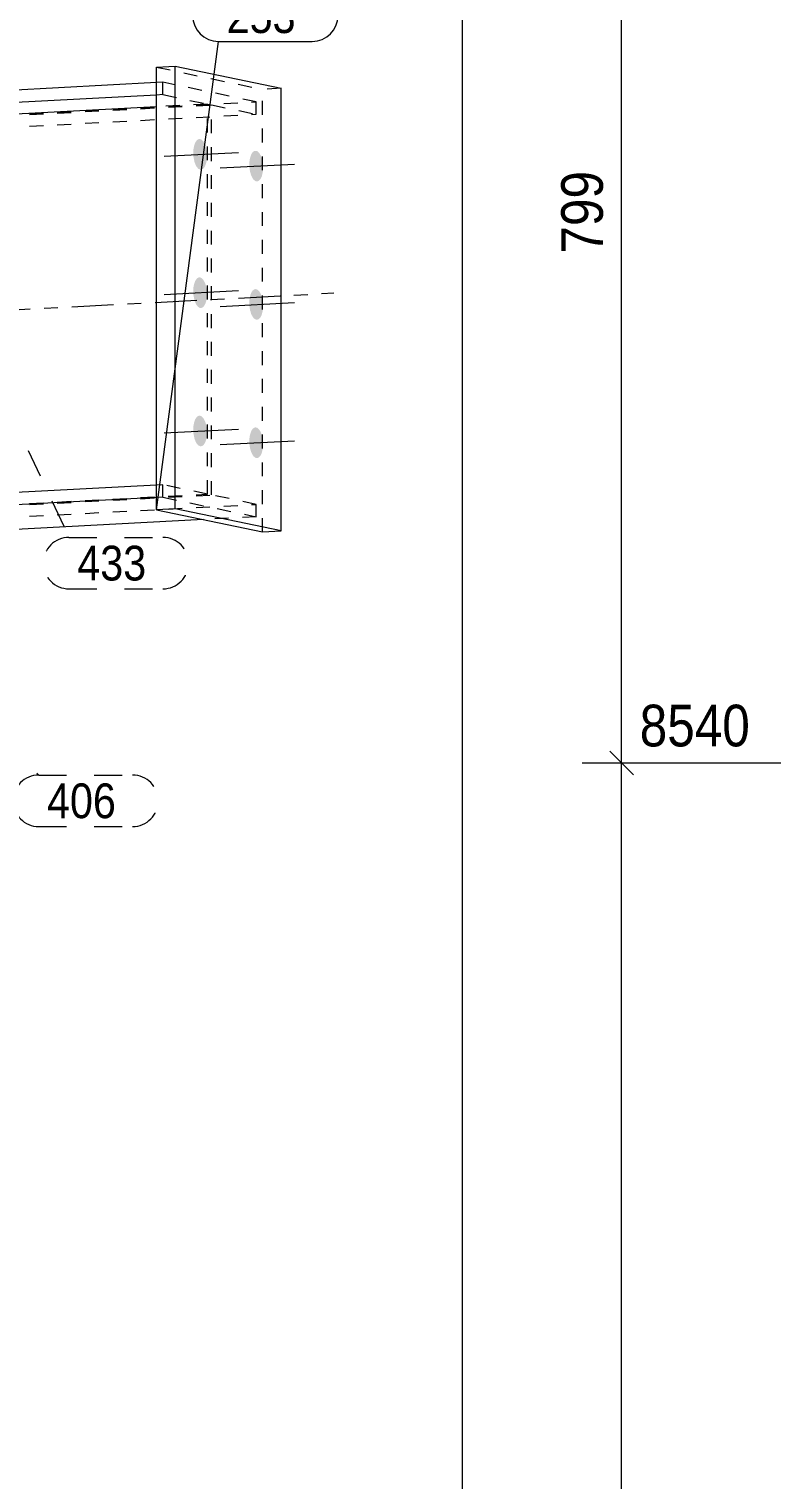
# Model space of a CAD drawing. Header units: millimetres. Extents: x 2 to 579, y 1 to 825.
# Drawn here: x 90.8 to 144.2, y 507.4 to 611.7 of the extents above; entities that cross this region are included whole.
import ezdxf

# ---------------------------------------------------------------- set-up
doc = ezdxf.new("R2010")
doc.units = ezdxf.units.MM
for name, pattern in [('XKITLINE00', [0]), ('XKITLINE01', [4, 1, -1, 1, -1]), ('XKITLINE02', [4, 2, -2]), ('XKITLINE03', [6, 3, -1, 1, -1])]:
    doc.linetypes.add(name, pattern=pattern)
for name, color, linetype, lineweight in [('Bolt', 3, 'Continuous', 0), ('Dimensions', 7, 'Continuous', 0), ('Part', 2, 'Continuous', 0), ('PartMark', 7, 'Continuous', 0), ('Section', 6, 'Continuous', 0)]:
    doc.layers.add(name, color=color, linetype=linetype, lineweight=lineweight)
doc.styles.add('ARIAL', font='ARIAL.TTF')

# ---------------------------------------------------------------- blocks, each defined once
blk = doc.blocks.new('*A67')
at = {"layer": 'Bolt'}
for points in [[(102.67, 602.76), (102.67, 602.81), (102.67, 602.86), (102.67, 602.92), (102.67, 602.97), (102.67, 603.02), (102.68, 603.07), (102.68, 603.12), (102.69, 603.17), (102.7, 603.22), (102.71, 603.27), (102.72, 603.32), (102.73, 603.36), (102.74, 603.4), (102.76, 603.45), (102.77, 603.49), (102.79, 603.52), (102.8, 603.56), (102.82, 603.59), (102.84, 603.63), (102.86, 603.66), (102.88, 603.68), (102.9, 603.71), (102.92, 603.73), (102.94, 603.75), (102.96, 603.77), (102.98, 603.79), (103.01, 603.8), (103.03, 603.81), (103.05, 603.82), (103.08, 603.82), (103.1, 603.83), (103.12, 603.83), (103.15, 603.82), (103.17, 603.82), (103.2, 603.81), (103.22, 603.8), (103.25, 603.79), (103.27, 603.77), (103.29, 603.75), (103.32, 603.73), (103.34, 603.71), (103.36, 603.68), (103.38, 603.66), (103.4, 603.63), (103.42, 603.59), (103.44, 603.56), (103.46, 603.52), (103.48, 603.48), (103.5, 603.44), (103.52, 603.4), (103.53, 603.36), (103.55, 603.31), (103.56, 603.27), (103.58, 603.22), (103.59, 603.17), (103.6, 603.12), (103.61, 603.07), (103.62, 603.02), (103.63, 602.97), (103.63, 602.91), (103.64, 602.86), (103.64, 602.81), (103.65, 602.75), (103.65, 602.7), (103.65, 602.65), (103.65, 602.59), (103.65, 602.54), (103.65, 602.49), (103.64, 602.43), (103.64, 602.38), (103.63, 602.33), (103.63, 602.28), (103.62, 602.23), (103.61, 602.18), (103.6, 602.14), (103.59, 602.09), (103.57, 602.05), (103.56, 602.01), (103.55, 601.97), (103.53, 601.93), (103.51, 601.89), (103.5, 601.86), (103.48, 601.83), (103.46, 601.8), (103.44, 601.77), (103.42, 601.75), (103.4, 601.72), (103.38, 601.7), (103.36, 601.68), (103.33, 601.67), (103.31, 601.66), (103.29, 601.64), (103.26, 601.64), (103.24, 601.63), (103.22, 601.63), (103.19, 601.63), (103.17, 601.63), (103.14, 601.64), (103.12, 601.65), (103.1, 601.66), (103.07, 601.67), (103.05, 601.68), (103.02, 601.7), (103, 601.72), (102.98, 601.75), (102.96, 601.77), (102.93, 601.8), (102.91, 601.83), (102.89, 601.86), (102.87, 601.9), (102.85, 601.93), (102.83, 601.97), (102.82, 602.01), (102.8, 602.05), (102.78, 602.1), (102.77, 602.14), (102.75, 602.19), (102.74, 602.23), (102.73, 602.28), (102.72, 602.33), (102.71, 602.38), (102.7, 602.44), (102.69, 602.49), (102.68, 602.54), (102.68, 602.59), (102.67, 602.65), (102.67, 602.7)], [(106.7, 601.91), (106.7, 601.97), (106.7, 602.02), (106.7, 602.07), (106.7, 602.13), (106.71, 602.18), (106.71, 602.23), (106.72, 602.28), (106.73, 602.33), (106.73, 602.38), (106.74, 602.43), (106.75, 602.47), (106.77, 602.52), (106.78, 602.56), (106.79, 602.6), (106.81, 602.64), (106.82, 602.68), (106.84, 602.72), (106.86, 602.75), (106.87, 602.78), (106.89, 602.81), (106.91, 602.84), (106.93, 602.87), (106.95, 602.89), (106.97, 602.91), (107, 602.93), (107.02, 602.94), (107.04, 602.96), (107.06, 602.97), (107.09, 602.97), (107.11, 602.98), (107.14, 602.98), (107.16, 602.98), (107.18, 602.98), (107.21, 602.97), (107.23, 602.97), (107.26, 602.96), (107.28, 602.94), (107.3, 602.93), (107.33, 602.91), (107.35, 602.89), (107.37, 602.86), (107.4, 602.84), (107.42, 602.81), (107.44, 602.78), (107.46, 602.75), (107.48, 602.71), (107.5, 602.68), (107.52, 602.64), (107.54, 602.6), (107.55, 602.56), (107.57, 602.52), (107.58, 602.47), (107.6, 602.42), (107.61, 602.38), (107.62, 602.33), (107.64, 602.28), (107.65, 602.23), (107.65, 602.18), (107.66, 602.12), (107.67, 602.07), (107.68, 602.02), (107.68, 601.96), (107.68, 601.91), (107.69, 601.86), (107.69, 601.8), (107.69, 601.75), (107.69, 601.69), (107.68, 601.64), (107.68, 601.59), (107.67, 601.54), (107.67, 601.49), (107.66, 601.44), (107.65, 601.39), (107.64, 601.34), (107.63, 601.29), (107.62, 601.25), (107.61, 601.21), (107.6, 601.16), (107.58, 601.13), (107.57, 601.09), (107.55, 601.05), (107.53, 601.02), (107.51, 600.98), (107.5, 600.95), (107.48, 600.93), (107.46, 600.9), (107.43, 600.88), (107.41, 600.86), (107.39, 600.84), (107.37, 600.82), (107.35, 600.81), (107.32, 600.8), (107.3, 600.79), (107.28, 600.79), (107.25, 600.79), (107.23, 600.79), (107.2, 600.79), (107.18, 600.79), (107.15, 600.8), (107.13, 600.81), (107.11, 600.82), (107.08, 600.84), (107.06, 600.86), (107.04, 600.88), (107.01, 600.9), (106.99, 600.93), (106.97, 600.96), (106.95, 600.99), (106.93, 601.02), (106.91, 601.05), (106.89, 601.09), (106.87, 601.13), (106.85, 601.17), (106.83, 601.21), (106.82, 601.25), (106.8, 601.3), (106.79, 601.34), (106.78, 601.39), (106.76, 601.44), (106.75, 601.49), (106.74, 601.54), (106.73, 601.59), (106.72, 601.64), (106.72, 601.7), (106.71, 601.75), (106.71, 601.8), (106.7, 601.86)], [(102.67, 592.81), (102.67, 592.86), (102.67, 592.92), (102.67, 592.97), (102.67, 593.02), (102.67, 593.08), (102.68, 593.13), (102.68, 593.18), (102.69, 593.23), (102.7, 593.28), (102.71, 593.33), (102.72, 593.37), (102.73, 593.42), (102.74, 593.46), (102.76, 593.5), (102.77, 593.54), (102.79, 593.58), (102.8, 593.62), (102.82, 593.65), (102.84, 593.68), (102.86, 593.71), (102.88, 593.74), (102.9, 593.76), (102.92, 593.79), (102.94, 593.81), (102.96, 593.83), (102.98, 593.84), (103.01, 593.85), (103.03, 593.87), (103.05, 593.87), (103.08, 593.88), (103.1, 593.88), (103.12, 593.88), (103.15, 593.88), (103.17, 593.87), (103.2, 593.86), (103.22, 593.85), (103.25, 593.84), (103.27, 593.83), (103.29, 593.81), (103.32, 593.79), (103.34, 593.76), (103.36, 593.74), (103.38, 593.71), (103.4, 593.68), (103.42, 593.65), (103.44, 593.61), (103.46, 593.58), (103.48, 593.54), (103.5, 593.5), (103.52, 593.46), (103.53, 593.41), (103.55, 593.37), (103.56, 593.32), (103.58, 593.28), (103.59, 593.23), (103.6, 593.18), (103.61, 593.13), (103.62, 593.07), (103.63, 593.02), (103.63, 592.97), (103.64, 592.92), (103.64, 592.86), (103.65, 592.81), (103.65, 592.75), (103.65, 592.7), (103.65, 592.65), (103.65, 592.59), (103.65, 592.54), (103.64, 592.49), (103.64, 592.44), (103.63, 592.39), (103.63, 592.34), (103.62, 592.29), (103.61, 592.24), (103.6, 592.19), (103.59, 592.15), (103.57, 592.11), (103.56, 592.06), (103.55, 592.02), (103.53, 591.99), (103.51, 591.95), (103.5, 591.92), (103.48, 591.88), (103.46, 591.85), (103.44, 591.83), (103.42, 591.8), (103.4, 591.78), (103.38, 591.76), (103.36, 591.74), (103.33, 591.72), (103.31, 591.71), (103.29, 591.7), (103.26, 591.69), (103.24, 591.69), (103.22, 591.68), (103.19, 591.68), (103.17, 591.69), (103.14, 591.69), (103.12, 591.7), (103.1, 591.71), (103.07, 591.72), (103.05, 591.74), (103.02, 591.76), (103, 591.78), (102.98, 591.8), (102.96, 591.83), (102.93, 591.85), (102.91, 591.88), (102.89, 591.92), (102.87, 591.95), (102.85, 591.99), (102.83, 592.03), (102.82, 592.07), (102.8, 592.11), (102.78, 592.15), (102.77, 592.2), (102.75, 592.24), (102.74, 592.29), (102.73, 592.34), (102.72, 592.39), (102.71, 592.44), (102.7, 592.49), (102.69, 592.54), (102.68, 592.6), (102.68, 592.65), (102.67, 592.7), (102.67, 592.76)], [(106.7, 591.97), (106.7, 592.02), (106.7, 592.07), (106.7, 592.13), (106.7, 592.18), (106.71, 592.23), (106.71, 592.28), (106.72, 592.34), (106.73, 592.39), (106.73, 592.43), (106.74, 592.48), (106.75, 592.53), (106.77, 592.57), (106.78, 592.62), (106.79, 592.66), (106.81, 592.7), (106.82, 592.74), (106.84, 592.77), (106.86, 592.81), (106.87, 592.84), (106.89, 592.87), (106.91, 592.9), (106.93, 592.92), (106.95, 592.94), (106.97, 592.96), (107, 592.98), (107.02, 593), (107.04, 593.01), (107.06, 593.02), (107.09, 593.03), (107.11, 593.03), (107.14, 593.04), (107.16, 593.04), (107.18, 593.03), (107.21, 593.03), (107.23, 593.02), (107.26, 593.01), (107.28, 593), (107.3, 592.98), (107.33, 592.96), (107.35, 592.94), (107.37, 592.92), (107.4, 592.89), (107.42, 592.87), (107.44, 592.84), (107.46, 592.8), (107.48, 592.77), (107.5, 592.73), (107.52, 592.7), (107.54, 592.66), (107.55, 592.61), (107.57, 592.57), (107.58, 592.53), (107.6, 592.48), (107.61, 592.43), (107.62, 592.38), (107.64, 592.33), (107.65, 592.28), (107.65, 592.23), (107.66, 592.18), (107.67, 592.13), (107.68, 592.07), (107.68, 592.02), (107.68, 591.96), (107.69, 591.91), (107.69, 591.86), (107.69, 591.8), (107.69, 591.75), (107.68, 591.7), (107.68, 591.64), (107.67, 591.59), (107.67, 591.54), (107.66, 591.49), (107.65, 591.44), (107.64, 591.4), (107.63, 591.35), (107.62, 591.31), (107.61, 591.26), (107.6, 591.22), (107.58, 591.18), (107.57, 591.14), (107.55, 591.11), (107.53, 591.07), (107.51, 591.04), (107.5, 591.01), (107.48, 590.98), (107.46, 590.96), (107.43, 590.93), (107.41, 590.91), (107.39, 590.9), (107.37, 590.88), (107.35, 590.87), (107.32, 590.86), (107.3, 590.85), (107.28, 590.84), (107.25, 590.84), (107.23, 590.84), (107.2, 590.84), (107.18, 590.85), (107.15, 590.86), (107.13, 590.87), (107.11, 590.88), (107.08, 590.9), (107.06, 590.91), (107.04, 590.93), (107.01, 590.96), (106.99, 590.98), (106.97, 591.01), (106.95, 591.04), (106.93, 591.07), (106.91, 591.11), (106.89, 591.14), (106.87, 591.18), (106.85, 591.22), (106.83, 591.26), (106.82, 591.31), (106.8, 591.35), (106.79, 591.4), (106.78, 591.45), (106.76, 591.49), (106.75, 591.54), (106.74, 591.6), (106.73, 591.65), (106.72, 591.7), (106.72, 591.75), (106.71, 591.81), (106.71, 591.86), (106.7, 591.91)], [(102.67, 582.87), (102.67, 582.92), (102.67, 582.97), (102.67, 583.03), (102.67, 583.08), (102.67, 583.13), (102.68, 583.18), (102.68, 583.23), (102.69, 583.28), (102.7, 583.33), (102.71, 583.38), (102.72, 583.43), (102.73, 583.47), (102.74, 583.51), (102.76, 583.56), (102.77, 583.6), (102.79, 583.63), (102.8, 583.67), (102.82, 583.7), (102.84, 583.74), (102.86, 583.77), (102.88, 583.79), (102.9, 583.82), (102.92, 583.84), (102.94, 583.86), (102.96, 583.88), (102.98, 583.9), (103.01, 583.91), (103.03, 583.92), (103.05, 583.93), (103.08, 583.93), (103.1, 583.94), (103.12, 583.94), (103.15, 583.93), (103.17, 583.93), (103.2, 583.92), (103.22, 583.91), (103.25, 583.9), (103.27, 583.88), (103.29, 583.86), (103.32, 583.84), (103.34, 583.82), (103.36, 583.79), (103.38, 583.77), (103.4, 583.74), (103.42, 583.7), (103.44, 583.67), (103.46, 583.63), (103.48, 583.59), (103.5, 583.55), (103.52, 583.51), (103.53, 583.47), (103.55, 583.42), (103.56, 583.38), (103.58, 583.33), (103.59, 583.28), (103.6, 583.23), (103.61, 583.18), (103.62, 583.13), (103.63, 583.08), (103.63, 583.02), (103.64, 582.97), (103.64, 582.92), (103.65, 582.86), (103.65, 582.81), (103.65, 582.76), (103.65, 582.7), (103.65, 582.65), (103.65, 582.6), (103.64, 582.54), (103.64, 582.49), (103.63, 582.44), (103.63, 582.39), (103.62, 582.34), (103.61, 582.3), (103.6, 582.25), (103.59, 582.2), (103.57, 582.16), (103.56, 582.12), (103.55, 582.08), (103.53, 582.04), (103.51, 582), (103.5, 581.97), (103.48, 581.94), (103.46, 581.91), (103.44, 581.88), (103.42, 581.86), (103.4, 581.83), (103.38, 581.81), (103.36, 581.79), (103.33, 581.78), (103.31, 581.77), (103.29, 581.75), (103.26, 581.75), (103.24, 581.74), (103.22, 581.74), (103.19, 581.74), (103.17, 581.74), (103.14, 581.75), (103.12, 581.76), (103.1, 581.77), (103.07, 581.78), (103.05, 581.79), (103.02, 581.81), (103, 581.83), (102.98, 581.86), (102.96, 581.88), (102.93, 581.91), (102.91, 581.94), (102.89, 581.97), (102.87, 582.01), (102.85, 582.04), (102.83, 582.08), (102.82, 582.12), (102.8, 582.16), (102.78, 582.21), (102.77, 582.25), (102.75, 582.3), (102.74, 582.34), (102.73, 582.39), (102.72, 582.44), (102.71, 582.49), (102.7, 582.55), (102.69, 582.6), (102.68, 582.65), (102.68, 582.7), (102.67, 582.76), (102.67, 582.81)], [(106.7, 582.02), (106.7, 582.08), (106.7, 582.13), (106.7, 582.18), (106.7, 582.24), (106.71, 582.29), (106.71, 582.34), (106.72, 582.39), (106.73, 582.44), (106.73, 582.49), (106.74, 582.54), (106.75, 582.58), (106.77, 582.63), (106.78, 582.67), (106.79, 582.71), (106.81, 582.75), (106.82, 582.79), (106.84, 582.83), (106.86, 582.86), (106.87, 582.89), (106.89, 582.92), (106.91, 582.95), (106.93, 582.98), (106.95, 583), (106.97, 583.02), (107, 583.04), (107.02, 583.05), (107.04, 583.07), (107.06, 583.08), (107.09, 583.08), (107.11, 583.09), (107.14, 583.09), (107.16, 583.09), (107.18, 583.09), (107.21, 583.08), (107.23, 583.08), (107.26, 583.07), (107.28, 583.05), (107.3, 583.04), (107.33, 583.02), (107.35, 583), (107.37, 582.97), (107.4, 582.95), (107.42, 582.92), (107.44, 582.89), (107.46, 582.86), (107.48, 582.83), (107.5, 582.79), (107.52, 582.75), (107.54, 582.71), (107.55, 582.67), (107.57, 582.63), (107.58, 582.58), (107.6, 582.53), (107.61, 582.49), (107.62, 582.44), (107.64, 582.39), (107.65, 582.34), (107.65, 582.29), (107.66, 582.23), (107.67, 582.18), (107.68, 582.13), (107.68, 582.07), (107.68, 582.02), (107.69, 581.97), (107.69, 581.91), (107.69, 581.86), (107.69, 581.8), (107.68, 581.75), (107.68, 581.7), (107.67, 581.65), (107.67, 581.6), (107.66, 581.55), (107.65, 581.5), (107.64, 581.45), (107.63, 581.41), (107.62, 581.36), (107.61, 581.32), (107.6, 581.28), (107.58, 581.24), (107.57, 581.2), (107.55, 581.16), (107.53, 581.13), (107.51, 581.09), (107.5, 581.06), (107.48, 581.04), (107.46, 581.01), (107.43, 580.99), (107.41, 580.97), (107.39, 580.95), (107.37, 580.93), (107.35, 580.92), (107.32, 580.91), (107.3, 580.9), (107.28, 580.9), (107.25, 580.9), (107.23, 580.9), (107.2, 580.9), (107.18, 580.9), (107.15, 580.91), (107.13, 580.92), (107.11, 580.94), (107.08, 580.95), (107.06, 580.97), (107.04, 580.99), (107.01, 581.01), (106.99, 581.04), (106.97, 581.07), (106.95, 581.1), (106.93, 581.13), (106.91, 581.16), (106.89, 581.2), (106.87, 581.24), (106.85, 581.28), (106.83, 581.32), (106.82, 581.36), (106.8, 581.41), (106.79, 581.45), (106.78, 581.5), (106.76, 581.55), (106.75, 581.6), (106.74, 581.65), (106.73, 581.7), (106.72, 581.75), (106.72, 581.81), (106.71, 581.86), (106.71, 581.91), (106.7, 581.97)]]:
    blk.add_hatch(color=3, dxfattribs=at).paths.add_polyline_path(points, flags=17)
at = {"layer": 'Bolt', "color": 3, "linetype": 'XKITLINE00', "lineweight": 0}
for p, q in [((100.57, 602.59), (105.93, 602.87)), ((104.6, 601.75), (109.96, 602.03)), ((100.57, 592.65), (105.93, 592.93)), ((104.6, 591.8), (109.96, 592.08)), ((100.57, 582.7), (105.93, 582.98)), ((104.6, 581.86), (109.96, 582.14))]:
    blk.add_line(p, q, dxfattribs=at)
blk = doc.blocks.new('*A91')
at = {"layer": 'Part', "color": 7, "linetype": 'XKITLINE01', "lineweight": 0}
for p, q in [((89.45, 607.33), (78.9, 606.78)), ((100.47, 607.91), (100.02, 607.89)), ((100.47, 607.02), (100.47, 607.91)), ((107.2, 606.5), (100.47, 607.91)), ((78.9, 606.78), (78.9, 575.18)), ((78.9, 605.02), (107.2, 606.5)), ((89.45, 606.44), (78.9, 605.88)), ((78.9, 604.96), (103.98, 606.28)), ((100.47, 607.02), (100.02, 606.99)), ((103.69, 606.34), (100.02, 606.15)), ((100.47, 607.02), (103.69, 606.34)), ((103.69, 578.3), (103.69, 606.34)), ((103.98, 606.28), (107.2, 605.61)), ((103.98, 578.24), (103.98, 606.28)), ((107.2, 605.61), (107.2, 606.5)), ((78.9, 604.12), (107.2, 605.61)), ((89.45, 605.59), (78.9, 605.04)), ((89.45, 578.39), (78.9, 577.84)), ((78.9, 576.99), (103.69, 578.3)), ((78.9, 576.92), (103.98, 578.24)), ((100.47, 578.97), (100.02, 578.95)), ((100.47, 578.08), (100.02, 578.05)), ((100.47, 578.08), (100.47, 578.97)), ((103.69, 578.3), (100.47, 578.97)), ((100.47, 578.08), (107.2, 576.67)), ((107.2, 577.56), (103.98, 578.24)), ((78.9, 576.08), (107.2, 577.56)), ((89.45, 577.5), (78.9, 576.94)), ((107.2, 576.67), (107.2, 577.56)), ((107.2, 576.67), (103.4, 576.47)), ((89.45, 575.74), (78.9, 575.18))]:
    blk.add_line(p, q, dxfattribs=at)
at = {"layer": 'Part', "color": 2, "linetype": 'XKITLINE00', "lineweight": 0}
for p, q in [((100.02, 607.89), (89.45, 607.33)), ((100.02, 606.99), (89.45, 606.44)), ((100.02, 606.15), (89.45, 605.59)), ((100.02, 578.95), (89.45, 578.39)), ((100.02, 578.05), (89.45, 577.5)), ((103.4, 576.47), (89.45, 575.74))]:
    blk.add_line(p, q, dxfattribs=at)
at = {"layer": 'Part', "color": 7, "linetype": 'XKITLINE03', "lineweight": 0}
blk.add_line((69.96, 590.51), (112.77, 592.76), dxfattribs=at)
blk = doc.blocks.new('*A94')
at = {"layer": 'Part', "color": 2, "linetype": 'XKITLINE00', "lineweight": 0}
for p, q in [((100.02, 609), (101.37, 609.07)), ((100.02, 577.18), (100.02, 609)), ((101.37, 577.25), (101.37, 609.07)), ((101.37, 609.07), (108.99, 607.48)), ((108.99, 575.65), (108.99, 607.48)), ((101.37, 577.25), (100.02, 577.18)), ((100.02, 577.18), (107.65, 575.58)), ((108.99, 575.65), (101.37, 577.25)), ((107.65, 575.58), (108.99, 575.65))]:
    blk.add_line(p, q, dxfattribs=at)
at = {"layer": 'Part', "color": 7, "linetype": 'XKITLINE01', "lineweight": 0}
for p in [(100.02, 609), (108.99, 607.48), (107.65, 575.58)]:
    blk.add_line(p, (107.65, 607.4), dxfattribs=at)
blk = doc.blocks.new('*A170')
at = {"layer": 'Dimensions', "color": 7, "linetype": 'XKITLINE00', "lineweight": 0}
blk.add_line((122.04, 168.35), (122.04, 656.66), dxfattribs=at)
blk = doc.blocks.new('*A185')
at = {"layer": 'Dimensions', "color": 7, "linetype": 'XKITLINE00', "lineweight": 0}
for p, q in [((132.64, 559.81), (134.34, 558.12)), ((295.6, 558.96), (130.64, 558.96)), ((133.49, 188.35), (133.49, 558.96))]:
    blk.add_line(p, q, dxfattribs=at)
at = {"layer": 'Dimensions', "color": 3}
blk.add_point((133.49, 558.96), dxfattribs=at)
at = {"layer": 'Dimensions', "color": 3, "style": 'ARIAL', "width": 0.85}
blk.add_text('8540', height=3, dxfattribs=at).set_placement((134.79, 560.16))
blk = doc.blocks.new('*A189')
at = {"layer": 'Dimensions', "color": 7, "linetype": 'XKITLINE00', "lineweight": 0}
for p, q in [((133.49, 558.96), (133.49, 638.89)), ((132.64, 559.81), (134.34, 558.12)), ((295.6, 558.96), (130.64, 558.96))]:
    blk.add_line(p, q, dxfattribs=at)
at = {"layer": 'Dimensions', "color": 3}
blk.add_point((133.49, 558.96), dxfattribs=at)
at = {"layer": 'Dimensions', "color": 3, "style": 'ARIAL', "width": 0.85}
blk.add_text('799', height=3, rotation=90.0002, dxfattribs=at).set_placement((132.14, 595.59))
blk = doc.blocks.new('*A258')
at = {"layer": 'Section'}
for points in [[(111.77, 639.3), (114.12, 638.46), (111.35, 638.12)], [(81.93, 555.7), (83.87, 553.68), (81.51, 554.52)]]:
    blk.add_hatch(color=3, dxfattribs=at).paths.add_polyline_path(points, flags=17)
at = {"layer": 'Section', "color": 1, "linetype": 'XKITLINE00', "lineweight": 0}
for p, q in [((109.41, 640.14), (107.73, 635.43)), ((109.41, 640.14), (114.12, 638.46)), ((79.16, 555.36), (80.84, 560.07)), ((79.16, 555.36), (83.87, 553.68))]:
    blk.add_line(p, q, dxfattribs=at)
at = {"layer": 'Section', "color": 3, "linetype": 'XKITLINE00', "lineweight": 0}
for p, q in [((111.35, 638.12), (112.19, 640.48)), ((112.19, 640.48), (114.12, 638.46)), ((114.12, 638.46), (111.35, 638.12)), ((81.93, 555.7), (81.09, 553.35)), ((83.87, 553.68), (81.93, 555.7)), ((83.87, 553.68), (81.09, 553.35))]:
    blk.add_line(p, q, dxfattribs=at)
at = {"layer": 'Section', "color": 7, "style": 'ARIAL', "width": 0.85}
for p in [(108.59, 634.86), (80.69, 556.68)]:
    blk.add_text('F', height=3.5, rotation=-19.641, dxfattribs=at).set_placement(p)
blk = doc.blocks.new('*A269')
at = {"layer": 'PartMark', "color": 7, "linetype": 'XKITLINE00', "lineweight": 0}
for p, q in [((104.47, 614.55), (111.23, 614.55)), ((100.02, 577.18), (104.47, 610.85)), ((104.47, 610.85), (111.23, 610.85))]:
    blk.add_line(p, q, dxfattribs=at)
for centre, start, end in [((104.47, 612.7), 90, 270), ((111.23, 612.7), 270, 90)]:
    blk.add_arc(centre, 1.85, start, end, dxfattribs=at)
at = {"layer": 'PartMark', "color": 3, "style": 'ARIAL', "width": 0.85}
blk.add_text('253', height=2.5, dxfattribs=at).set_placement((105.07, 611.45))
blk = doc.blocks.new('*A272')
at = {"layer": 'PartMark', "color": 7, "linetype": 'XKITLINE02', "lineweight": 0}
for p, q in [((78.9, 606.78), (93.72, 575.19)), ((93.72, 575.19), (100.48, 575.19)), ((93.72, 571.49), (100.48, 571.49))]:
    blk.add_line(p, q, dxfattribs=at)
for centre, start, end in [((93.72, 573.34), 90, 270), ((100.48, 573.34), 270, 90)]:
    blk.add_arc(centre, 1.85, start, end, dxfattribs=at)
at = {"layer": 'PartMark', "color": 3, "style": 'ARIAL', "width": 0.85}
blk.add_text('433', height=2.5, dxfattribs=at).set_placement((94.32, 572.09))
blk = doc.blocks.new('*A280')
at = {"layer": 'PartMark', "color": 7, "linetype": 'XKITLINE02', "lineweight": 0}
for p, q in [((77.95, 573.03), (91.54, 558.1)), ((91.54, 558.1), (98.3, 558.1)), ((91.54, 554.4), (98.3, 554.4))]:
    blk.add_line(p, q, dxfattribs=at)
for centre, start, end in [((91.54, 556.25), 90, 270), ((98.3, 556.25), 270, 90)]:
    blk.add_arc(centre, 1.85, start, end, dxfattribs=at)
at = {"layer": 'PartMark', "color": 3, "style": 'ARIAL', "width": 0.85}
blk.add_text('406', height=2.5, dxfattribs=at).set_placement((92.14, 555))

msp = doc.modelspace()

# ---------------------------------------------------------------- block references
at = {"lineweight": 0}
for name in ['*A170', '*A189', '*A258', '*A269', '*A94', '*A91', '*A272', '*A67', '*A280', '*A185']:
    msp.add_blockref(name, (0, 0), dxfattribs=at)

doc.saveas('drawing.dxf')
